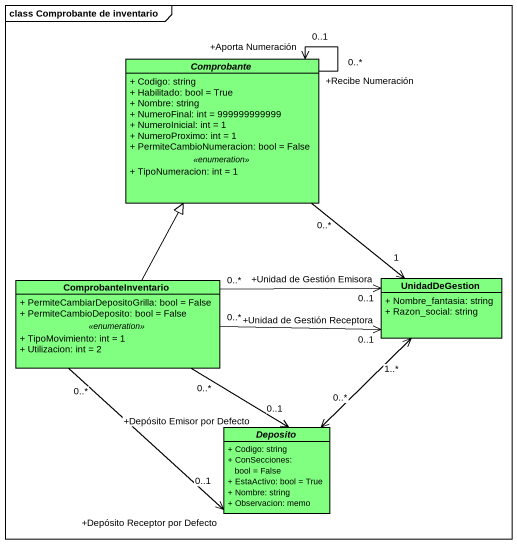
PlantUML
@startuml
mainframe class Comprobante de inventario
hide circle
hide empty members
skinparam classAttributeIconSize 0
abstract class Comprobante #80FF80 {
  + Codigo: string
  + Habilitado: bool = True
  + Nombre: string
  + NumeroFinal: int = 999999999999
  + NumeroInicial: int = 1
  + NumeroProximo: int = 1
  + PermiteCambioNumeracion: bool = False
  .. <<enumeration>> ..
  + TipoNumeracion: int = 1
}
class ComprobanteInventario #80FF80 {
  + PermiteCambiarDepositoGrilla: bool = False
  + PermiteCambioDeposito: bool = False
  .. <<enumeration>> ..
  + TipoMovimiento: int = 1
  + Utilizacion: int = 2
}
class UnidadDeGestion #80FF80 {
  + Nombre_fantasia: string
  + Razon_social: string
}
abstract class Deposito #80FF80 {
  + Codigo: string
  + ConSecciones: bool = False
  + EstaActivo: bool = True
  + Nombre: string
  + Observacion: memo
}
Comprobante "+Recibe Numeración\n0..*" --> "+Aporta Numeración\n0..1" Comprobante
Comprobante "0..*" --> "1" UnidadDeGestion
ComprobanteInventario -up-|> Comprobante
ComprobanteInventario "0..*" -right-> "+Unidad de Gestión Emisora\n0..1" UnidadDeGestion
ComprobanteInventario "0..*" -right-> "+Unidad de Gestión Receptora\n0..1" UnidadDeGestion
ComprobanteInventario "0..*" --> "+Depósito Emisor por Defecto\n0..1" Deposito
ComprobanteInventario "0..*" --> "+Depósito Receptor por Defecto\n0..1" Deposito
Deposito "0..*" <-up-> "1..*" UnidadDeGestion
@enduml
